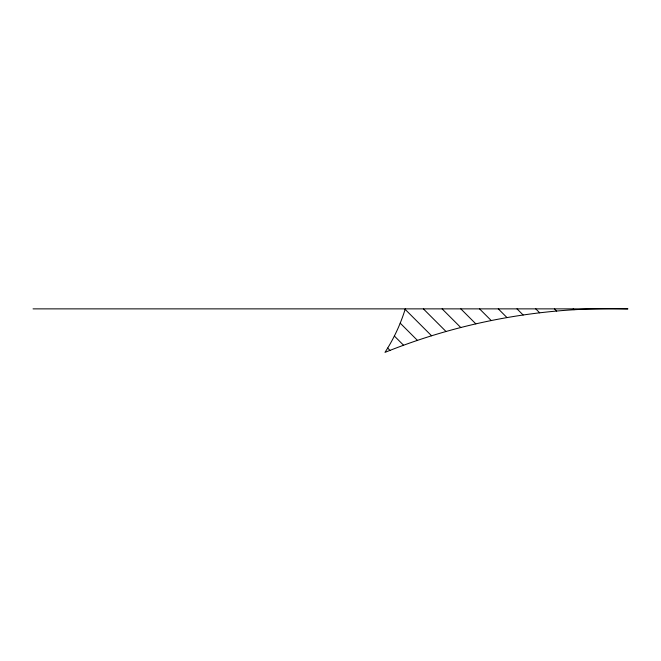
<?xml version="1.0" encoding="UTF-8"?>
<svg xmlns="http://www.w3.org/2000/svg" width="661" height="661" viewBox="0 0 661 661"><rect width="100%" height="100%" fill="white"/><g stroke="black" fill="none" stroke-linecap="round" stroke-linejoin="round"><path stroke-width="0.99" d="M33.05 308.869L627.95 308.869A604.328 604.328 0 0 0 384.966 352.379A172.802 172.802 0 0 0 405.276 308.869M573.194 308.869L574.062 309.736M554.463 308.869L556.645 311.05M535.74 308.869L539.682 312.81M517.009 308.869L523.148 315M498.287 308.869L507.004 317.594M479.555 308.869L491.247 320.552M460.833 308.869L475.837 323.873M442.11 308.869L460.767 327.526M423.379 308.869L446.018 331.5M405.127 309.348L431.575 335.788M400.202 323.146L417.43 340.374M394.361 336.028L403.574 345.24M387.677 348.074L389.99 350.38"/></g></svg>
